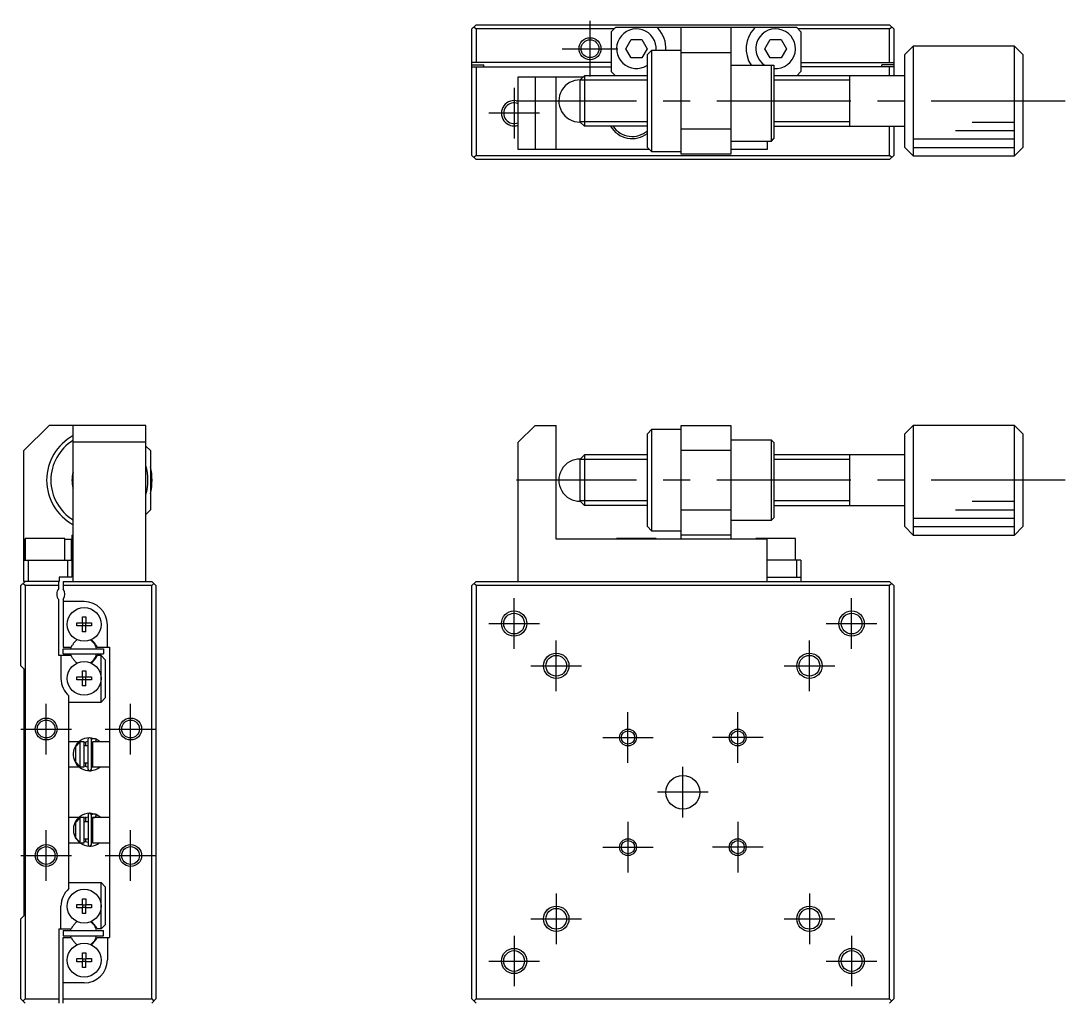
# Model space of a CAD drawing. Extents: x 0 to 275, y -8 to 190.
# Drawn here: x 0 to 123.7, y 74.1 to 190.5 of the extents above; entities that cross this region are included whole.
import ezdxf

# ---------------------------------------------------------------- set-up
doc = ezdxf.new("R2010")
doc.units = 0
doc.header["$LTSCALE"] = 0.5
doc.linetypes.add('CENTER', pattern=[50.8, 31.75, -6.35, 6.35, -6.35])
for name, color, linetype in [('MSM_CENTER', 1, 'CENTER'), ('MSM_CONTINUOUS', 7, 'CONTINUOUS'), ('MSM_NARROW', 5, 'CONTINUOUS')]:
    doc.layers.add(name, color=color, linetype=linetype)

msp = doc.modelspace()

# ---------------------------------------------------------------- linework, layer by layer
at = {"layer": 'MSM_CENTER'}
for p, q in [((67.44493, 183.850001), (67.44493, 190.450001)), ((64.14493, 187.150001), (70.74493, 187.150001)), ((58.44493, 182.5), (58.44493, 176.500001)), ((123.744929, 180.95), (58.744929, 180.95)), ((61.444929, 179.5), (55.44493, 179.5)), ((123.744929, 136), (58.744929, 136)), ((58.444929, 115.999998), (58.444929, 122)), ((98.444929, 115.999998), (98.444929, 122)), ((55.444928, 118.999999), (61.444931, 118.999999)), ((95.444928, 118.999999), (101.444931, 118.999999)), ((63.444929, 110.999998), (63.444929, 117)), ((93.444929, 110.999998), (93.444929, 117)), ((60.444928, 113.999999), (66.444931, 113.999999)), ((90.444928, 113.999999), (96.444931, 113.999999)), ((3, 103.499999), (3, 109.500001)), ((13, 103.499999), (13, 109.500001)), ((71.944929, 102.499998), (71.944929, 108.5)), ((84.944929, 102.499998), (84.944929, 108.5)), ((-0.000001, 106.5), (6.000002, 106.5)), ((9.999999, 106.5), (16.000002, 106.5)), ((68.944928, 105.499999), (74.944931, 105.499999)), ((87.94493, 105.499999), (81.944927, 105.499999)), ((78.444929, 95.999999), (78.444929, 102)), ((81.44493, 99), (75.444928, 99)), ((71.944929, 95.500003), (71.944929, 89.500001)), ((84.944929, 95.500003), (84.944929, 89.500001)), ((3, 88.499999), (3, 94.500001)), ((13, 88.499999), (13, 94.500001)), ((68.944928, 92.500002), (74.944931, 92.500002)), ((87.94493, 92.500002), (81.944927, 92.500002)), ((-0.000001, 91.5), (6.000002, 91.5)), ((9.999999, 91.5), (16.000002, 91.5)), ((63.444929, 87.000003), (63.444929, 81.000001)), ((93.444929, 87.000003), (93.444929, 81.000001)), ((60.444928, 84.000002), (66.444931, 84.000002)), ((90.444928, 84.000002), (96.444931, 84.000002)), ((58.444929, 82.000003), (58.444929, 76.000001)), ((98.444929, 82.000003), (98.444929, 76.000001)), ((55.444928, 79.000002), (61.444931, 79.000002)), ((95.444928, 79.000002), (101.444931, 79.000002))]:
    msp.add_line(p, q, dxfattribs=at)
at = {"layer": 'MSM_CONTINUOUS'}
for p, q in [((53.444929, 189.5), (53.944929, 190)), ((53.444929, 174.5), (53.444929, 189.5)), ((53.694929, 189.75), (53.944929, 189.5)), ((53.944929, 190), (102.944929, 190)), ((53.944929, 189.5), (53.944929, 185.5)), ((70.294929, 189.5), (53.944929, 189.5)), ((70.444929, 189.65), (69.944929, 189.15)), ((91.944929, 189.65), (70.444929, 189.65)), ((75.492457, 189.65), (75.463085, 189.580821)), ((78.244929, 174.65), (78.244929, 189.65)), ((84.144929, 189.65), (84.144929, 174.65)), ((86.926774, 189.580821), (86.897402, 189.65)), ((92.444929, 189.15), (91.944929, 189.65)), ((102.944929, 189.5), (92.094929, 189.5)), ((102.944929, 190), (103.444929, 189.5)), ((102.944929, 189.5), (103.194929, 189.75)), ((102.944929, 185.5), (102.944929, 189.5)), ((103.444929, 189.5), (103.444929, 183.95)), ((69.944929, 189.15), (69.944929, 184.45)), ((71.674759, 187.15), (72.309844, 188.25)), ((72.309844, 188.25), (73.580015, 188.25)), ((73.580015, 188.25), (74.2151, 187.15)), ((88.174759, 187.15), (88.809844, 188.25)), ((88.809844, 188.25), (90.080015, 188.25)), ((90.080015, 188.25), (90.7151, 187.15)), ((92.444929, 189.15), (92.444929, 184.45)), ((72.309844, 186.05), (71.674759, 187.15)), ((74.2151, 187.15), (73.580015, 186.05)), ((74.744929, 186.95), (74.244929, 186.45)), ((74.744929, 186.95), (74.744929, 174.95)), ((78.244929, 186.95), (74.744929, 186.95)), ((88.809844, 186.05), (88.174759, 187.15)), ((90.7151, 187.15), (90.080015, 186.05)), ((105.744929, 187.45), (104.744929, 186.45)), ((105.744929, 187.45), (105.744929, 174.45)), ((117.744929, 187.45), (105.744929, 187.45)), ((117.744929, 174.45), (117.744929, 187.45)), ((118.744929, 186.45), (117.744929, 187.45)), ((73.580015, 186.05), (72.309844, 186.05)), ((74.244929, 175.45), (74.244929, 186.45)), ((84.144929, 186.65), (78.244929, 186.65)), ((90.080015, 186.05), (88.809844, 186.05)), ((104.744929, 175.45), (104.744929, 186.45)), ((118.744929, 186.45), (118.744929, 175.45)), ((69.944929, 185.5), (53.444929, 185.5)), ((53.444929, 185.25), (54.844929, 185.25)), ((53.444929, 185), (69.944929, 185)), ((53.944929, 185), (53.944929, 174.5)), ((54.844929, 185), (54.844929, 185.25)), ((69.944929, 184.45), (70.444929, 183.95)), ((84.144929, 185.2), (89.244929, 185.2)), ((88.944929, 176.2), (88.944929, 185.2)), ((89.244929, 185.2), (89.244929, 176.5)), ((91.944929, 183.95), (92.444929, 184.45)), ((92.444929, 185.5), (103.444929, 185.5)), ((103.444929, 185), (92.444929, 185)), ((103.444929, 185.25), (102.044929, 185.25)), ((102.044929, 185), (102.044929, 185.25)), ((102.944929, 183.95), (102.944929, 185)), ((58.944929, 175.2), (58.944929, 183.8)), ((58.944929, 183.8), (66.636429, 183.8)), ((60.944929, 183.8), (60.944929, 175.2)), ((63.444929, 175.2), (63.444929, 183.8)), ((66.244929, 183.4085), (66.786429, 183.95)), ((66.244929, 183.4085), (66.244929, 178.4915)), ((66.786429, 183.95), (66.786429, 177.95)), ((74.24493, 183.95), (66.786429, 183.95)), ((104.744929, 183.95), (89.244929, 183.95)), ((98.244929, 177.949995), (98.244929, 183.950005)), ((66.786429, 177.95), (66.244929, 178.4915)), ((74.24493, 177.95), (66.786429, 177.95)), ((78.244929, 177.65), (84.144929, 177.65)), ((89.244929, 177.95), (104.744929, 177.95)), ((102.944929, 174.5), (102.944929, 177.95)), ((103.444929, 177.95), (103.444929, 174.5)), ((84.144929, 176.2), (88.944929, 176.2)), ((88.444929, 176.2), (88.444929, 175.2)), ((88.944929, 176.2), (89.244929, 176.5)), ((53.944929, 174), (53.444929, 174.5)), ((53.944929, 174.5), (53.694929, 174.25)), ((53.944929, 174.5), (102.944929, 174.5)), ((74.494929, 175.2), (58.944929, 175.2)), ((74.244929, 175.45), (74.744929, 174.95)), ((74.744929, 174.95), (78.244929, 174.95)), ((84.144929, 174.65), (78.244929, 174.65)), ((88.444929, 175.2), (84.144929, 175.2)), ((103.194929, 174.25), (102.944929, 174.5)), ((103.444929, 174.5), (102.944929, 174)), ((104.744929, 175.45), (105.744929, 174.45)), ((117.744929, 174.45), (118.744929, 175.45)), ((102.944929, 174), (53.944929, 174)), ((105.744929, 174.45), (117.744929, 174.45)), ((3.35, 142.5), (0.35, 139.5)), ((14.8, 142.5), (3.35, 142.5)), ((6.2, 124), (6.2, 142.5)), ((14.8, 124), (14.8, 142.5)), ((60.944929, 142.5), (58.944929, 140.5)), ((60.944929, 142.5), (63.444929, 142.5)), ((63.444929, 129), (63.444929, 142.5)), ((78.244929, 142.5), (84.144929, 142.5)), ((78.244929, 129), (78.244929, 142.5)), ((84.144929, 142.5), (84.144929, 129)), ((105.744929, 142.5), (104.744929, 141.5)), ((105.744929, 142.5), (105.744929, 129.5)), ((117.744929, 142.5), (105.744929, 142.5)), ((117.744929, 129.5), (117.744929, 142.5)), ((118.744929, 141.5), (117.744929, 142.5)), ((74.744929, 142), (74.244929, 141.5)), ((74.244929, 130.5), (74.244929, 141.5)), ((74.744929, 142), (74.744929, 130)), ((78.244929, 142), (74.744929, 142)), ((104.744929, 130.5), (104.744929, 141.5)), ((118.744929, 141.5), (118.744929, 130.5)), ((14.8, 140.5), (6.2, 140.5)), ((15.35, 139.5), (14.8, 140.05)), ((58.944929, 124), (58.944929, 140.5)), ((88.944929, 140.75), (84.144929, 140.75)), ((88.944929, 131.25), (88.944929, 140.75)), ((89.244929, 140.45), (88.944929, 140.75)), ((89.244929, 140.45), (89.244929, 131.55)), ((0.35, 124), (0.35, 139.5)), ((15.35, 139.5), (15.35, 132.5)), ((66.244929, 138.4585), (66.786429, 139)), ((66.786429, 139), (66.786429, 133)), ((74.24493, 139), (66.786429, 139)), ((84.144929, 139.5), (78.244929, 139.5)), ((104.744929, 139), (89.244949, 139)), ((98.244929, 132.999995), (98.244929, 139.000005)), ((66.244929, 138.4585), (66.244929, 133.5415)), ((14.8, 131.95), (15.35, 132.5)), ((66.786429, 133), (66.244929, 133.5415)), ((74.24493, 133), (66.786429, 133)), ((78.244929, 132.5), (84.144929, 132.5)), ((89.244949, 133), (104.744929, 133)), ((84.144929, 131.25), (88.944929, 131.25)), ((88.944929, 131.25), (89.244929, 131.55)), ((74.244929, 130.5), (74.744929, 130)), ((74.744929, 130), (78.244929, 130)), ((104.744929, 130.5), (105.744929, 129.5)), ((117.744929, 129.5), (118.744929, 130.5)), ((0.35, 129), (0.5, 129)), ((0.419179, 129), (0.419179, 126.5)), ((5.2, 129.1), (0.5, 129.1)), ((0.5, 129.1), (0.5, 126.5)), ((5.2, 126.5), (5.2, 129.1)), ((5.2, 129), (6.05, 129)), ((6.009736, 126.5), (6.009736, 129)), ((6.05, 129.5), (6.05, 124.5)), ((6.05, 129.5), (6.2, 129.5)), ((88.444929, 129), (63.444929, 129)), ((75.294929, 129.1), (70.594929, 129.1)), ((70.594929, 129.1), (70.594929, 129)), ((75.294929, 129), (75.294929, 129.1)), ((84.144929, 129.5), (78.244929, 129.5)), ((91.794929, 129.1), (87.094929, 129.1)), ((87.094929, 129.1), (87.094929, 129)), ((88.444929, 124), (88.444929, 129)), ((91.794929, 126.5), (91.794929, 129.1)), ((105.744929, 129.5), (117.744929, 129.5)), ((0.35, 126.5), (6.05, 126.5)), ((0.85, 126.5), (0.85, 124)), ((5.55, 124.5), (5.55, 126.5)), ((92.444929, 126.5), (88.444929, 126.5)), ((91.944929, 124.5), (91.944929, 126.5)), ((92.444929, 126.5), (92.444929, 124)), ((0.5, 124), (0, 123.5)), ((0.5, 123.5), (0.25, 123.75)), ((4.55, 124), (0.35, 124)), ((4.5, 123.161438), (4.5, 124)), ((4.55, 124.5), (4.55, 124)), ((6.05, 124.5), (4.55, 124.5)), ((5, 124), (5, 123.1)), ((5, 124), (15.5, 124)), ((15.5, 124), (16, 123.5)), ((15.75, 123.75), (15.5, 123.5)), ((53.944929, 124), (53.444929, 123.5)), ((53.944929, 123.5), (53.694929, 123.75)), ((53.944929, 124), (102.944929, 124)), ((88.444929, 124.5), (92.444929, 124.5)), ((103.444929, 123.5), (102.944929, 124)), ((103.194929, 123.75), (102.944929, 123.5)), ((0, 114), (0, 123.5)), ((0.5, 123.5), (0.5, 74.5)), ((4.5, 123.5), (0.5, 123.5)), ((15.5, 123.5), (5, 123.5)), ((15.5, 74.5), (15.5, 123.5)), ((16, 123.5), (16, 74.5)), ((53.444929, 74.5), (53.444929, 123.5)), ((102.944929, 123.5), (53.944929, 123.5)), ((53.944929, 123.5), (53.944929, 74.5)), ((102.944929, 74.5), (102.944929, 123.5)), ((103.444929, 123.5), (103.444929, 74.5)), ((4.5, 115.2), (4.5, 121.838562)), ((5, 121.9), (5, 116.2)), ((7.5, 121.6), (5, 121.6)), ((6.613639, 119.08), (7.32, 119.08)), ((6.613639, 118.72), (6.613639, 119.08)), ((7.32, 119.786361), (7.68, 119.786361)), ((7.32, 119.08), (7.32, 119.786361)), ((7.330372, 119.069628), (7.32, 119.08)), ((7.330372, 118.730372), (7.330372, 119.069628)), ((7.330372, 119.069628), (7.669628, 119.069628)), ((7.669628, 119.069628), (7.68, 119.08)), ((7.669628, 119.069628), (7.669628, 118.730372)), ((7.68, 119.786361), (7.68, 119.08)), ((7.68, 119.08), (8.386361, 119.08)), ((8.386361, 119.08), (8.386361, 118.72)), ((10.25, 116.2), (10.25, 118.85)), ((7.32, 118.72), (6.613639, 118.72)), ((7.330372, 118.730372), (7.32, 118.72)), ((7.32, 118.013639), (7.32, 118.72)), ((7.68, 118.013639), (7.32, 118.013639)), ((7.669628, 118.730372), (7.330372, 118.730372)), ((7.669628, 118.730372), (7.68, 118.72)), ((8.386361, 118.72), (7.68, 118.72)), ((7.68, 118.013639), (7.68, 118.72)), ((5.955588, 116.2), (6.125185, 116.49375)), ((8.874815, 116.49375), (9.044412, 116.2)), ((5.955588, 115.2), (4.5, 115.2)), ((4.75, 115.2), (4.75, 112.5)), ((5, 116.2), (5.955588, 116.2)), ((5, 116), (9.8, 116)), ((5, 115.4), (5, 116)), ((5, 115.4), (9.8, 115.4)), ((6.125185, 114.90625), (5.955588, 115.2)), ((9.044412, 115.2), (8.874815, 114.90625)), ((9.044412, 116.2), (10.5, 116.2)), ((9.5, 115.2), (9.044412, 115.2)), ((9.5, 109.7), (9.5, 115.2)), ((9.5, 115.2), (10, 114.7)), ((9.8, 116), (9.8, 115.4)), ((10.5, 116.2), (10.5, 81.8)), ((0, 114), (0.35, 113.65)), ((10, 114.7), (10, 110.2)), ((0.35, 113.65), (0.35, 84.35)), ((6.613639, 112.68), (7.32, 112.68)), ((6.613639, 112.32), (6.613639, 112.68)), ((7.32, 113.386361), (7.68, 113.386361)), ((7.32, 112.68), (7.32, 113.386361)), ((7.330372, 112.669628), (7.32, 112.68)), ((7.330372, 112.330372), (7.330372, 112.669628)), ((7.330372, 112.669628), (7.669628, 112.669628)), ((7.669628, 112.669628), (7.68, 112.68)), ((7.669628, 112.669628), (7.669628, 112.330372)), ((7.68, 113.386361), (7.68, 112.68)), ((7.68, 112.68), (8.386361, 112.68)), ((8.386361, 112.68), (8.386361, 112.32)), ((7.32, 112.32), (6.613639, 112.32)), ((7.330372, 112.330372), (7.32, 112.32)), ((7.32, 111.613639), (7.32, 112.32)), ((7.68, 111.613639), (7.32, 111.613639)), ((7.669628, 112.330372), (7.330372, 112.330372)), ((7.669628, 112.330372), (7.68, 112.32)), ((8.386361, 112.32), (7.68, 112.32)), ((7.68, 111.613639), (7.68, 112.32)), ((5.7, 87.579062), (5.7, 110.420938)), ((10, 110.2), (9.5, 109.7)), ((5.7, 109.7), (9.5, 109.7)), ((7.95215, 105.258046), (7.95215, 101.758046)), ((8.921029, 105.299002), (8.179486, 105.456727)), ((8.351469, 105.289885), (8.349711, 105.289049)), ((8.383058, 105.303901), (8.351469, 105.289885)), ((8.35215, 101.758046), (8.35215, 105.258046)), ((8.415296, 105.316321), (8.383058, 105.303901)), ((8.448101, 105.327113), (8.415296, 105.316321)), ((8.481395, 105.336251), (8.448101, 105.327113)), ((8.515096, 105.343715), (8.481395, 105.336251)), ((8.54912, 105.349485), (8.515096, 105.343715)), ((8.583386, 105.353548), (8.54912, 105.349485)), ((8.617809, 105.355894), (8.583386, 105.353548)), ((8.652305, 105.356517), (8.617809, 105.355894)), ((8.686791, 105.355416), (8.652305, 105.356517)), ((8.721181, 105.352592), (8.686791, 105.355416)), ((8.755392, 105.348053), (8.721181, 105.352592)), ((8.789339, 105.341809), (8.755392, 105.348053)), ((8.82294, 105.333875), (8.789339, 105.341809)), ((8.856113, 105.32427), (8.82294, 105.333875)), ((8.927827, 105.296089), (8.823805, 104.999982)), ((8.888774, 105.313017), (8.856113, 105.32427)), ((8.919164, 105.300863), (8.888774, 105.313017)), ((8.898874, 105.19531), (8.894029, 105.181646)), ((8.90334, 105.208465), (8.898874, 105.19531)), ((8.9074, 105.221027), (8.90334, 105.208465)), ((8.911026, 105.232915), (8.9074, 105.221027)), ((8.914194, 105.244052), (8.911026, 105.232915)), ((8.916886, 105.254364), (8.914194, 105.244052)), ((8.919082, 105.263786), (8.916886, 105.254364)), ((8.917832, 105.301144), (8.919824, 105.300489)), ((9.405799, 105.000034), (8.918724, 105.300011)), ((8.920769, 105.272256), (8.919082, 105.263786)), ((8.919824, 105.300489), (8.921303, 105.298644)), ((8.921936, 105.279719), (8.920769, 105.272256)), ((8.921303, 105.298644), (8.922258, 105.295621)), ((8.922576, 105.286128), (8.921936, 105.279719)), ((8.922258, 105.295621), (8.922683, 105.29144)), ((8.922683, 105.29144), (8.922576, 105.286128)), ((6.898375, 105), (5.7, 105)), ((6.5, 104.416515), (7, 104.945683)), ((6.5, 102.583485), (6.5, 104.416515)), ((6.899534, 105), (6.899369, 105)), ((7, 105), (7, 102)), ((7.5, 105), (7, 105)), ((7.499989, 104.914926), (7.952123, 105.046028)), ((7.5, 102), (7.5, 105)), ((7.95215, 104.5), (7.5, 104.5)), ((7.7, 104.5), (7.7, 105)), ((8.35215, 104.656435), (8.499968, 104.916361)), ((8.5, 104.5), (8.35215, 104.5)), ((8.5, 105), (8.5, 102)), ((10.5, 105), (8.5, 105)), ((8.819601, 105.011824), (8.813275, 105)), ((8.826062, 105.024329), (8.819601, 105.011824)), ((8.832617, 105.037435), (8.826062, 105.024329)), ((8.839223, 105.051057), (8.832617, 105.037435)), ((8.845838, 105.065106), (8.839223, 105.051057)), ((8.852418, 105.079491), (8.845838, 105.065106)), ((8.858921, 105.094119), (8.852418, 105.079491)), ((8.865305, 105.108895), (8.858921, 105.094119)), ((8.871528, 105.123723), (8.865305, 105.108895)), ((8.87755, 105.138508), (8.871528, 105.123723)), ((8.883332, 105.153153), (8.87755, 105.138508)), ((8.888837, 105.167564), (8.883332, 105.153153)), ((8.894029, 105.181646), (8.888837, 105.167564)), ((5.7, 102), (6.917522, 102)), ((7, 102.054317), (6.5, 102.583485)), ((6.917983, 102), (6.918089, 102)), ((6.918617, 102), (6.918738, 102)), ((7, 102), (7.5, 102)), ((7.952149, 101.970366), (7.499932, 102.100898)), ((7.5, 102.5), (7.95215, 102.5)), ((7.7, 102.024524), (7.7, 102.5)), ((8.174127, 101.559274), (8.274916, 101.562913)), ((8.35215, 102.5), (8.5, 102.5)), ((8.499961, 102.099736), (8.35215, 102.359658)), ((8.50021, 101.996816), (8.352153, 101.970048)), ((8.5, 102), (10.5, 102)), ((8.513234, 101.999892), (8.50021, 101.996816)), ((8.860206, 101.693134), (8.861344, 101.693503)), ((8.861344, 101.693503), (8.862365, 101.693837)), ((8.862365, 101.693837), (8.863651, 101.694259)), ((8.863651, 101.694259), (8.865321, 101.694812)), ((8.865321, 101.694812), (8.866933, 101.69535)), ((8.866933, 101.69535), (8.870148, 101.696435)), ((8.870148, 101.696435), (8.871962, 101.697056)), ((8.871962, 101.697056), (8.87553, 101.698293)), ((8.87553, 101.698293), (8.919164, 101.71523)), ((8.917832, 101.714949), (8.917524, 101.71568)), ((8.919164, 101.71523), (8.917832, 101.714949)), ((8.918922, 101.716166), (8.971852, 101.739769)), ((6.842814, 96), (5.7, 96)), ((6.5, 95.416515), (7, 95.945683)), ((6.5, 93.583485), (6.5, 95.416515)), ((6.843626, 96), (6.843452, 96)), ((6.844007, 96), (6.843903, 96)), ((7, 96), (7, 93)), ((7.5, 96), (7, 96)), ((7.499878, 95.9679), (7.962862, 96.10407)), ((7.5, 93), (7.5, 96)), ((7.96289, 95.5), (7.5, 95.5)), ((7.7, 96), (7.573988, 96)), ((7.7, 95.5), (7.7, 96)), ((7.96289, 96.316089), (7.96289, 92.816089)), ((8.931768, 96.357045), (8.190225, 96.514769)), ((8.362208, 96.347927), (8.36045, 96.347091)), ((8.393797, 96.361944), (8.362208, 96.347927)), ((8.36289, 92.816089), (8.36289, 96.316089)), ((8.36289, 95.714478), (8.499955, 95.967785)), ((8.5, 95.5), (8.36289, 95.5)), ((8.426035, 96.374363), (8.393797, 96.361944)), ((8.45884, 96.385155), (8.426035, 96.374363)), ((8.492134, 96.394294), (8.45884, 96.385155)), ((8.525835, 96.401757), (8.492134, 96.394294)), ((8.5, 96), (8.5, 93)), ((10.5, 96), (8.5, 96)), ((8.559859, 96.407528), (8.525835, 96.401757)), ((8.594125, 96.411591), (8.559859, 96.407528)), ((8.567652, 96.00009), (8.749019, 96.000032)), ((8.628548, 96.413936), (8.594125, 96.411591)), ((8.663045, 96.41456), (8.628548, 96.413936)), ((8.69753, 96.413458), (8.663045, 96.41456)), ((8.73192, 96.410635), (8.69753, 96.413458)), ((8.766131, 96.406096), (8.73192, 96.410635)), ((8.800078, 96.399852), (8.766131, 96.406096)), ((8.79087, 96.005027), (8.786693, 96)), ((8.795418, 96.011098), (8.79087, 96.005027)), ((8.800308, 96.018175), (8.795418, 96.011098)), ((8.938567, 96.354132), (8.798719, 95.99998)), ((8.83368, 96.391918), (8.800078, 96.399852)), ((8.805512, 96.026214), (8.800308, 96.018175)), ((8.810996, 96.035166), (8.805512, 96.026214)), ((8.816727, 96.044976), (8.810996, 96.035166)), ((8.82267, 96.055585), (8.816727, 96.044976)), ((8.828788, 96.066926), (8.82267, 96.055585)), ((8.835045, 96.078931), (8.828788, 96.066926)), ((8.866852, 96.382313), (8.83368, 96.391918)), ((8.841401, 96.091525), (8.835045, 96.078931)), ((8.847817, 96.104632), (8.841401, 96.091525)), ((8.854255, 96.118171), (8.847817, 96.104632)), ((8.860675, 96.132058), (8.854255, 96.118171)), ((8.867036, 96.146209), (8.860675, 96.132058)), ((8.899513, 96.371059), (8.866852, 96.382313)), ((8.873301, 96.160537), (8.867036, 96.146209)), ((8.879431, 96.174954), (8.873301, 96.160537)), ((8.885388, 96.189371), (8.879431, 96.174954)), ((8.891135, 96.2037), (8.885388, 96.189371)), ((8.896638, 96.217853), (8.891135, 96.2037)), ((8.901862, 96.231743), (8.896638, 96.217853)), ((8.929903, 96.358905), (8.899513, 96.371059)), ((8.906776, 96.245285), (8.901862, 96.231743)), ((8.911349, 96.258395), (8.906776, 96.245285)), ((8.915554, 96.270994), (8.911349, 96.258395)), ((8.919364, 96.283004), (8.915554, 96.270994)), ((8.922756, 96.294351), (8.919364, 96.283004)), ((8.925709, 96.304966), (8.922756, 96.294351)), ((8.928206, 96.314783), (8.925709, 96.304966)), ((8.93023, 96.323743), (8.928206, 96.314783)), ((8.928571, 96.359187), (8.930516, 96.358565)), ((9.482592, 96.000051), (8.929463, 96.358054)), ((8.93177, 96.33179), (8.93023, 96.323743)), ((8.930516, 96.358565), (8.931975, 96.356816)), ((8.932815, 96.338874), (8.93177, 96.33179)), ((8.931975, 96.356816), (8.932939, 96.353952)), ((8.93336, 96.344953), (8.932815, 96.338874)), ((8.932939, 96.353952), (8.933402, 96.34999)), ((8.933402, 96.34999), (8.93336, 96.344953)), ((5.7, 93), (7.5, 93)), ((6.483868, 93.576589), (7.004004, 92.999493)), ((7, 93.054317), (6.5, 93.583485)), ((7.962888, 93.028408), (7.499947, 93.163966)), ((7.5, 93.5), (7.96289, 93.5)), ((7.7, 93.086004), (7.7, 93.5)), ((8.36289, 93.5), (8.5, 93.5)), ((8.499973, 93.164381), (8.36289, 93.4177)), ((8.50008, 93.052382), (8.362892, 93.02809)), ((8.5, 93), (10.5, 93)), ((8.184866, 92.617316), (8.285655, 92.620955)), ((8.870945, 92.751177), (8.872083, 92.751546)), ((8.872083, 92.751546), (8.873105, 92.751879)), ((8.873105, 92.751879), (8.87439, 92.752301)), ((8.87439, 92.752301), (8.87606, 92.752854)), ((8.87606, 92.752854), (8.877672, 92.753392)), ((8.877672, 92.753392), (8.880887, 92.754478)), ((8.880887, 92.754478), (8.882701, 92.755098)), ((8.882701, 92.755098), (8.886269, 92.756335)), ((8.886269, 92.756335), (8.929903, 92.773273)), ((8.928571, 92.772991), (8.928264, 92.773723)), ((8.929903, 92.773273), (8.928571, 92.772991)), ((8.929661, 92.774209), (8.982591, 92.797811)), ((5.7, 88.3), (9.5, 88.3)), ((9.5, 82.8), (9.5, 88.3)), ((9.5, 88.3), (10, 87.8)), ((10, 87.8), (10, 83.3)), ((4.75, 82.8), (4.75, 85.5)), ((6.613639, 85.68), (7.32, 85.68)), ((6.613639, 85.32), (6.613639, 85.68)), ((7.32, 86.386361), (7.68, 86.386361)), ((7.32, 85.68), (7.32, 86.386361)), ((7.330372, 85.669628), (7.32, 85.68)), ((7.330372, 85.330372), (7.330372, 85.669628)), ((7.330372, 85.669628), (7.669628, 85.669628)), ((7.669628, 85.669628), (7.68, 85.68)), ((7.669628, 85.669628), (7.669628, 85.330372)), ((7.68, 86.386361), (7.68, 85.68)), ((7.68, 85.68), (8.386361, 85.68)), ((8.386361, 85.68), (8.386361, 85.32)), ((0.35, 84.35), (0, 84)), ((7.32, 85.32), (6.613639, 85.32)), ((7.330372, 85.330372), (7.32, 85.32)), ((7.32, 84.613639), (7.32, 85.32)), ((7.68, 84.613639), (7.32, 84.613639)), ((7.669628, 85.330372), (7.330372, 85.330372)), ((7.669628, 85.330372), (7.68, 85.32)), ((8.386361, 85.32), (7.68, 85.32)), ((7.68, 84.613639), (7.68, 85.32)), ((0, 74.5), (0, 84)), ((6.125185, 83.09375), (5.955588, 82.8)), ((9.044412, 82.8), (8.874815, 83.09375)), ((10, 83.3), (9.5, 82.8)), ((4.5, 82.8), (5.955588, 82.8)), ((4.5, 82.8), (4.5, 74)), ((5, 82.6), (9.8, 82.6)), ((5, 82.6), (5, 82)), ((5, 82), (9.8, 82)), ((5, 74), (5, 81.8)), ((5, 81.8), (5.955588, 81.8)), ((5.955588, 81.8), (6.125185, 81.50625)), ((8.874815, 81.50625), (9.044412, 81.8)), ((9.5, 82.8), (9.044412, 82.8)), ((9.044412, 81.8), (10.5, 81.8)), ((9.8, 82), (9.8, 82.6)), ((10.25, 81.8), (10.25, 79.15)), ((6.613639, 79.28), (7.32, 79.28)), ((6.613639, 78.92), (6.613639, 79.28)), ((7.32, 79.986361), (7.68, 79.986361)), ((7.32, 79.28), (7.32, 79.986361)), ((7.330372, 79.269628), (7.32, 79.28)), ((7.330372, 78.930372), (7.330372, 79.269628)), ((7.330372, 79.269628), (7.669628, 79.269628)), ((7.669628, 79.269628), (7.68, 79.28)), ((7.669628, 79.269628), (7.669628, 78.930372)), ((7.68, 79.986361), (7.68, 79.28)), ((7.68, 79.28), (8.386361, 79.28)), ((8.386361, 79.28), (8.386361, 78.92)), ((7.32, 78.92), (6.613639, 78.92)), ((7.330372, 78.930372), (7.32, 78.92)), ((7.32, 78.213639), (7.32, 78.92)), ((7.68, 78.213639), (7.32, 78.213639)), ((7.669628, 78.930372), (7.330372, 78.930372)), ((7.669628, 78.930372), (7.68, 78.92)), ((8.386361, 78.92), (7.68, 78.92)), ((7.68, 78.213639), (7.68, 78.92)), ((7.5, 76.4), (5, 76.4)), ((0, 74.5), (0.5, 74)), ((0.25, 74.25), (0.5, 74.5)), ((0.5, 74.5), (4.5, 74.5)), ((5, 74.5), (15.5, 74.5)), ((15.5, 74.5), (15.75, 74.25)), ((16, 74.5), (15.5, 74)), ((53.444929, 74.5), (53.944929, 74)), ((53.944929, 74.5), (53.694929, 74.25)), ((53.944929, 74.5), (102.944929, 74.5)), ((103.194929, 74.25), (102.944929, 74.5)), ((102.944929, 74), (103.444929, 74.5))]:
    msp.add_line(p, q, dxfattribs=at)
for centre, radius in [((67.44493, 187.150001), 1.0565), ((7.5, 118.9), 2), ((58.444929, 118.999999), 1.2295), ((98.444929, 118.999999), 1.2295), ((63.444929, 113.999999), 1.2295), ((93.444929, 113.999999), 1.2295), ((7.5, 112.5), 2), ((3, 106.5), 1.0565), ((13, 106.5), 1.0565), ((71.94493, 105.499999), 0.7835), ((84.944929, 105.499999), 0.7835), ((78.444929, 99), 2), ((71.944929, 92.500002), 0.7835), ((84.944929, 92.500002), 0.7835), ((3, 91.5), 1.0565), ((13, 91.5), 1.0565), ((7.5, 85.5), 2), ((63.444929, 84.000002), 1.2295), ((93.444929, 84.000002), 1.2295), ((7.5, 79.1), 2), ((58.444929, 79.000002), 1.2295), ((98.444929, 79.000002), 1.2295)]:
    msp.add_circle(centre, radius, dxfattribs=at)
for centre, radius, start, end in [((72.944929, 187.15), 2.35, 355.117858, 303.58619652), ((72.944929, 187.15), 3.5, 356.724171, 43.989014), ((89.444929, 187.15), 3.5, 136.010986, 213.858437), ((89.444929, 187.15), 2.35, 265.117858, 236.07687135), ((66.244929, 180.95), 2.5, 89.05661378, 270), ((58.444929, 179.5), 1.2295, 66.00419317, 293.99580683), ((72.444929, 179.5), 3, 211.108923, 306.869898), ((72.444929, 179.5), 2.75, 214.307651, 310.88518076), ((9.05, 136), 6, 118.35935, 241.64065), ((9.05, 136), 5.5, 121.21037, 238.78963), ((9.05, 136), 6, 343.402158, 16.597842), ((9.05, 136), 6.5, 345.749967, 14.250033), ((66.244929, 136), 2.5, 89.05661378, 270.94338622), ((9.05, 136), 3, 161.805128, 198.194872), ((5.25, 122.5), 1, 138.590378, 221.409622), ((4.2, 122.5), 1, 323.130102, 36.869898), ((7.5, 118.85), 2.75, 0, 90), ((7.5, 115.7), 1.5875, 135, 150), ((7.615, 115.58519), 1.75, 121.886504, 135.004406), ((7.4, 115.699999), 1.5875, 10.89309, 57.84066), ((7.385, 115.58519), 1.75, 44.995594, 58.113496), ((7.5, 115.7), 1.5875, 30, 45), ((7.4, 115.699999), 1.5875, 161.641525, 169.10691), ((7.4, 115.699999), 1.5875, 190.893016, 198.358399), ((7.4, 115.699999), 1.5875, 302.159423, 349.106984), ((7.5, 115.7), 1.5875, 210, 225), ((7.615, 115.81481), 1.75, 224.995594, 238.113496), ((7.385, 115.81481), 1.75, 301.886504, 315.004406), ((7.5, 115.7), 1.5875, 315, 330), ((7.5, 112.5), 2.75, 180, 229.114807), ((8.154295, 103.500978), 1.956029, 90.75802723, 125.76480604), ((8.15215, 105.258046), 0.2, 0, 180), ((8.152077, 103.508147), 1.948934, 155.39212257, 269.18267785), ((8.161919, 103.500024), 1.961268, 125.92925448, 155.29610648), ((8.15215, 101.758046), 0.2, 180, 0), ((8.149313, 103.515193), 1.956316, 273.68114225, 309.22615063), ((8.162961, 94.566244), 1.949043, 155.39535754, 210.51504086), ((8.172657, 94.558066), 1.961267, 125.92921791, 155.29606991), ((8.165035, 94.55902), 1.95603, 90.75807348, 125.76485228), ((8.16289, 96.316089), 0.2, 0, 180), ((8.16351, 94.566987), 1.949742, 233.508947, 269.162609), ((8.16289, 92.816089), 0.2, 180, 0), ((8.159588, 94.575324), 1.958431, 273.69077113, 306.43930899), ((7.5, 85.5), 2.75, 130.885193, 180), ((7.5, 82.3), 1.5875, 135, 150), ((7.615, 82.18519), 1.75, 121.886504, 135.004406), ((7.4, 82.300001), 1.5875, 10.893016, 57.840577), ((7.385, 82.18519), 1.75, 44.995594, 58.113496), ((7.5, 82.3), 1.5875, 30, 45), ((7.4, 82.300001), 1.5875, 161.641601, 169.106984), ((7.4, 82.300001), 1.5875, 190.89309, 198.358475), ((7.4, 82.300001), 1.5875, 302.15934, 349.10691), ((7.5, 82.3), 1.5875, 210, 225), ((7.615, 82.41481), 1.75, 224.995594, 238.113496), ((7.385, 82.41481), 1.75, 301.886504, 315.004406), ((7.5, 82.3), 1.5875, 315, 330), ((7.5, 79.15), 2.75, 270, 0)]:
    msp.add_arc(centre, radius, start, end, dxfattribs=at)
at = {"layer": 'MSM_NARROW'}
for p, q in [((74.24493, 183.4085), (66.244929, 183.4085)), ((98.244929, 183.4085), (89.24493, 183.4085)), ((74.24493, 178.4915), (66.244929, 178.4915)), ((98.244929, 178.4915), (89.24493, 178.4915)), ((112.744929, 178.45), (117.744929, 178.45)), ((110.744929, 177.45), (117.744929, 177.45)), ((105.744929, 176.45), (117.744929, 176.45)), ((105.744929, 175.45), (117.744929, 175.45)), ((74.24493, 138.4585), (66.244929, 138.4585)), ((98.244929, 138.4585), (89.24493, 138.4585)), ((74.24493, 133.5415), (66.244929, 133.5415)), ((98.244929, 133.5415), (89.24493, 133.5415)), ((110.744929, 132.5), (117.744929, 132.5)), ((112.744929, 133.5), (117.744929, 133.5)), ((105.744929, 131.5), (117.744929, 131.5)), ((105.744929, 130.5), (117.744929, 130.5))]:
    msp.add_line(p, q, dxfattribs=at)
for centre, radius in [((67.44493, 187.150001), 1.3), ((58.444929, 118.999999), 1.5), ((98.444929, 118.999999), 1.5), ((63.444929, 113.999999), 1.5), ((93.444929, 113.999999), 1.5), ((3, 106.5), 1.3), ((13, 106.5), 1.3), ((71.94493, 105.499999), 1), ((84.944929, 105.499999), 1), ((71.944929, 92.500002), 1), ((84.944929, 92.500002), 1), ((3, 91.5), 1.3), ((13, 91.5), 1.3), ((63.444929, 84.000002), 1.5), ((93.444929, 84.000002), 1.5), ((58.444929, 79.000002), 1.5), ((98.444929, 79.000002), 1.5)]:
    msp.add_circle(centre, radius, dxfattribs=at)
msp.add_arc((58.444929, 179.5), 1.5, 70.52875911, 289.47124089, dxfattribs=at)

doc.saveas('drawing.dxf')
